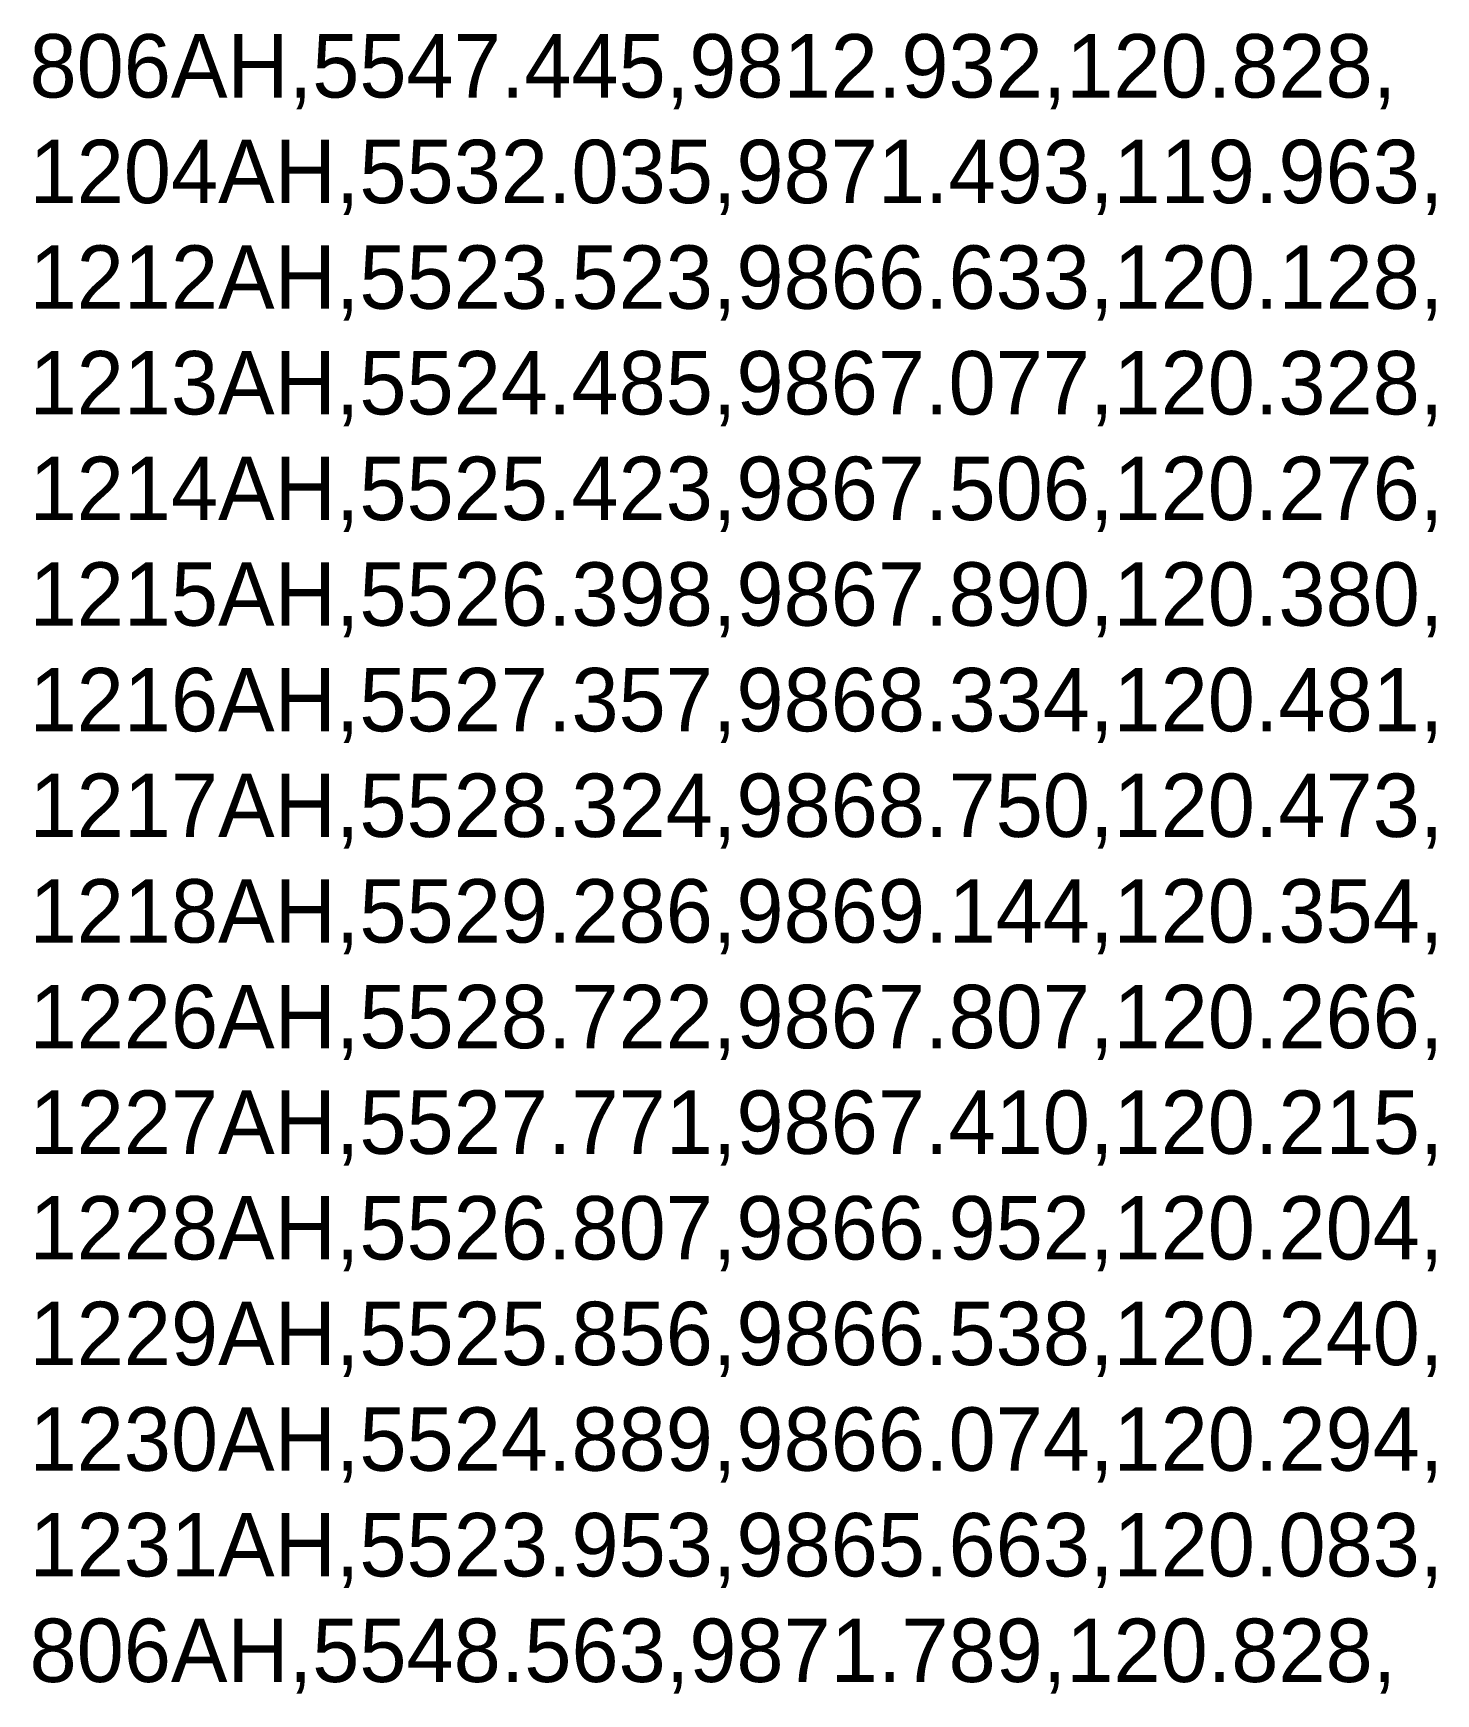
# Model space of a CAD drawing. Header units: metres. Extents: x 0.1 to 55.5, y -65.5 to 0.
import ezdxf

# ---------------------------------------------------------------- set-up
doc = ezdxf.new("R2010")
doc.units = ezdxf.units.M

msp = doc.modelspace()

# ---------------------------------------------------------------- texts
at = {"insert": (0, 0), "char_height": 2.5, "attachment_point": 1}
msp.add_mtext('806AH,5547.445,9812.932,120.828,\\P1204AH,5532.035,9871.493,119.963,\\P1212AH,5523.523,9866.633,120.128,\\P1213AH,5524.485,9867.077,120.328,\\P1214AH,5525.423,9867.506,120.276,\\P1215AH,5526.398,9867.890,120.380,\\P1216AH,5527.357,9868.334,120.481,\\P1217AH,5528.324,9868.750,120.473,\\P1218AH,5529.286,9869.144,120.354,\\P1226AH,5528.722,9867.807,120.266,\\P1227AH,5527.771,9867.410,120.215,\\P1228AH,5526.807,9866.952,120.204,\\P1229AH,5525.856,9866.538,120.240,\\P1230AH,5524.889,9866.074,120.294,\\P1231AH,5523.953,9865.663,120.083,\\P806AH,5548.563,9871.789,120.828,\\P', dxfattribs=at)

doc.saveas('drawing.dxf')
